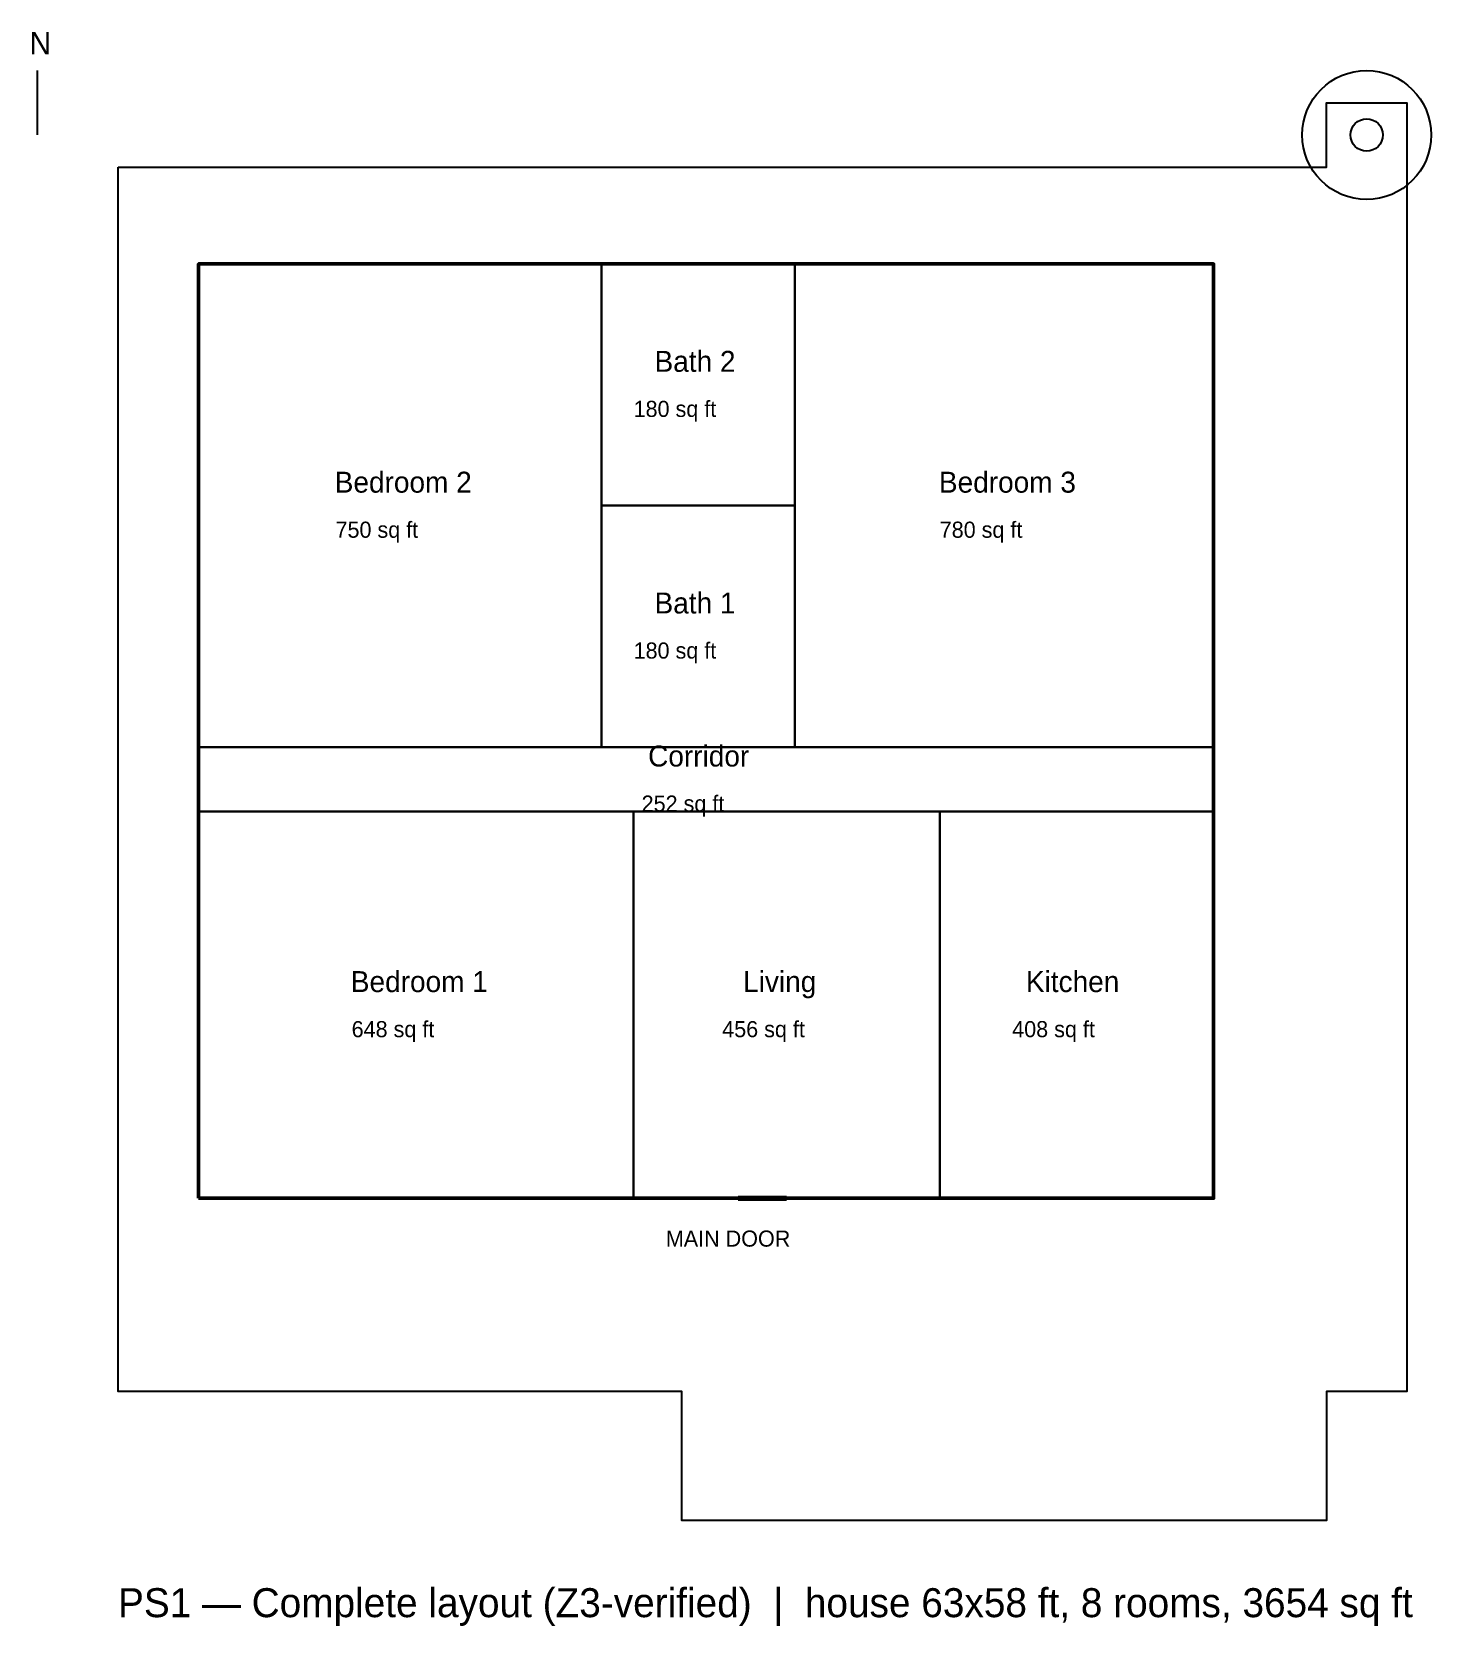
# Model space of a CAD drawing. Header units: metres. Extents: x -5.3 to 81.5, y -6.6 to 92.4.
import ezdxf

# ---------------------------------------------------------------- set-up
doc = ezdxf.new("R2010")
doc.units = ezdxf.units.M

msp = doc.modelspace()

# ---------------------------------------------------------------- linework, layer by layer
at = {"layer": 'CORRIDOR', "color": 8}
msp.add_lwpolyline([(5, 44), (68, 44), (68, 48), (5, 48), (5, 44)], close=True, dxfattribs=at)
at = {"layer": 'DOOR', "color": 5, "lineweight": 70}
msp.add_line((38.5, 20), (41.5, 20), dxfattribs=at)
at = {"layer": 'HOUSE', "color": 7, "lineweight": 50}
msp.add_lwpolyline([(5, 20), (68, 20), (68, 78), (5, 78), (5, 20)], close=True, dxfattribs=at)
at = {"layer": 'LABELS', "color": 7}
msp.add_line((-5, 86), (-5, 90), dxfattribs=at)
at = {"layer": 'PLOT', "color": 1}
msp.add_lwpolyline([(0, 84), (75, 84), (75, 88), (80, 88), (80, 8), (75, 8), (75, 0), (35, 0), (35, 8), (0, 8), (0, 84)], close=True, dxfattribs=at)
at = {"layer": 'ROOM_BATH', "color": 5}
for points in [[(30, 63), (42, 63), (42, 78), (30, 78), (30, 63)], [(30, 48), (42, 48), (42, 63), (30, 63), (30, 48)]]:
    msp.add_lwpolyline(points, close=True, dxfattribs=at)
at = {"layer": 'ROOM_BEDROOM', "color": 3}
for points in [[(5, 48), (30, 48), (30, 78), (5, 78), (5, 48)], [(42, 48), (68, 48), (68, 78), (42, 78), (42, 48)], [(5, 20), (32, 20), (32, 44), (5, 44), (5, 20)]]:
    msp.add_lwpolyline(points, close=True, dxfattribs=at)
at = {"layer": 'ROOM_KITCHEN', "color": 6}
msp.add_lwpolyline([(51, 20), (68, 20), (68, 44), (51, 44), (51, 20)], close=True, dxfattribs=at)
at = {"layer": 'ROOM_LIVING', "color": 4}
msp.add_lwpolyline([(32, 20), (51, 20), (51, 44), (32, 44), (32, 20)], close=True, dxfattribs=at)
at = {"layer": 'TREE', "color": 3}
for radius in [4, 1]:
    msp.add_circle((77.5, 86), radius, dxfattribs=at)

# ---------------------------------------------------------------- texts
at = {"layer": 'LABELS', "color": 7}
for s, height, p in [('N', 1.4, (-5.5, 91)), ('Bath 2', 1.3, (33.3, 71.3)), ('180 sq ft', 1, (32, 68.5)), ('Bedroom 2', 1.3, (13.45, 63.8)), ('Bedroom 3', 1.3, (50.95, 63.8)), ('750 sq ft', 1, (13.5, 61)), ('780 sq ft', 1, (51, 61)), ('Bath 1', 1.3, (33.3, 56.3)), ('180 sq ft', 1, (32, 53.5)), ('Corridor', 1.3, (32.9, 46.8)), ('252 sq ft', 1, (32.5, 44)), ('Bedroom 1', 1.3, (14.45, 32.8)), ('Living', 1.3, (38.8, 32.8)), ('Kitchen', 1.3, (56.35, 32.8)), ('648 sq ft', 1, (14.5, 30)), ('456 sq ft', 1, (37.5, 30)), ('408 sq ft', 1, (55.5, 30)), ('PS1 — Complete layout (Z3-verified)  |  house 63x58 ft, 8 rooms, 3654 sq ft', 1.8, (0, -6))]:
    msp.add_text(s, height=height, dxfattribs=at).set_placement(p)
at = {"layer": 'LABELS', "color": 5}
msp.add_text('MAIN DOOR', height=1, dxfattribs=at).set_placement((34, 17))

doc.saveas('drawing.dxf')
